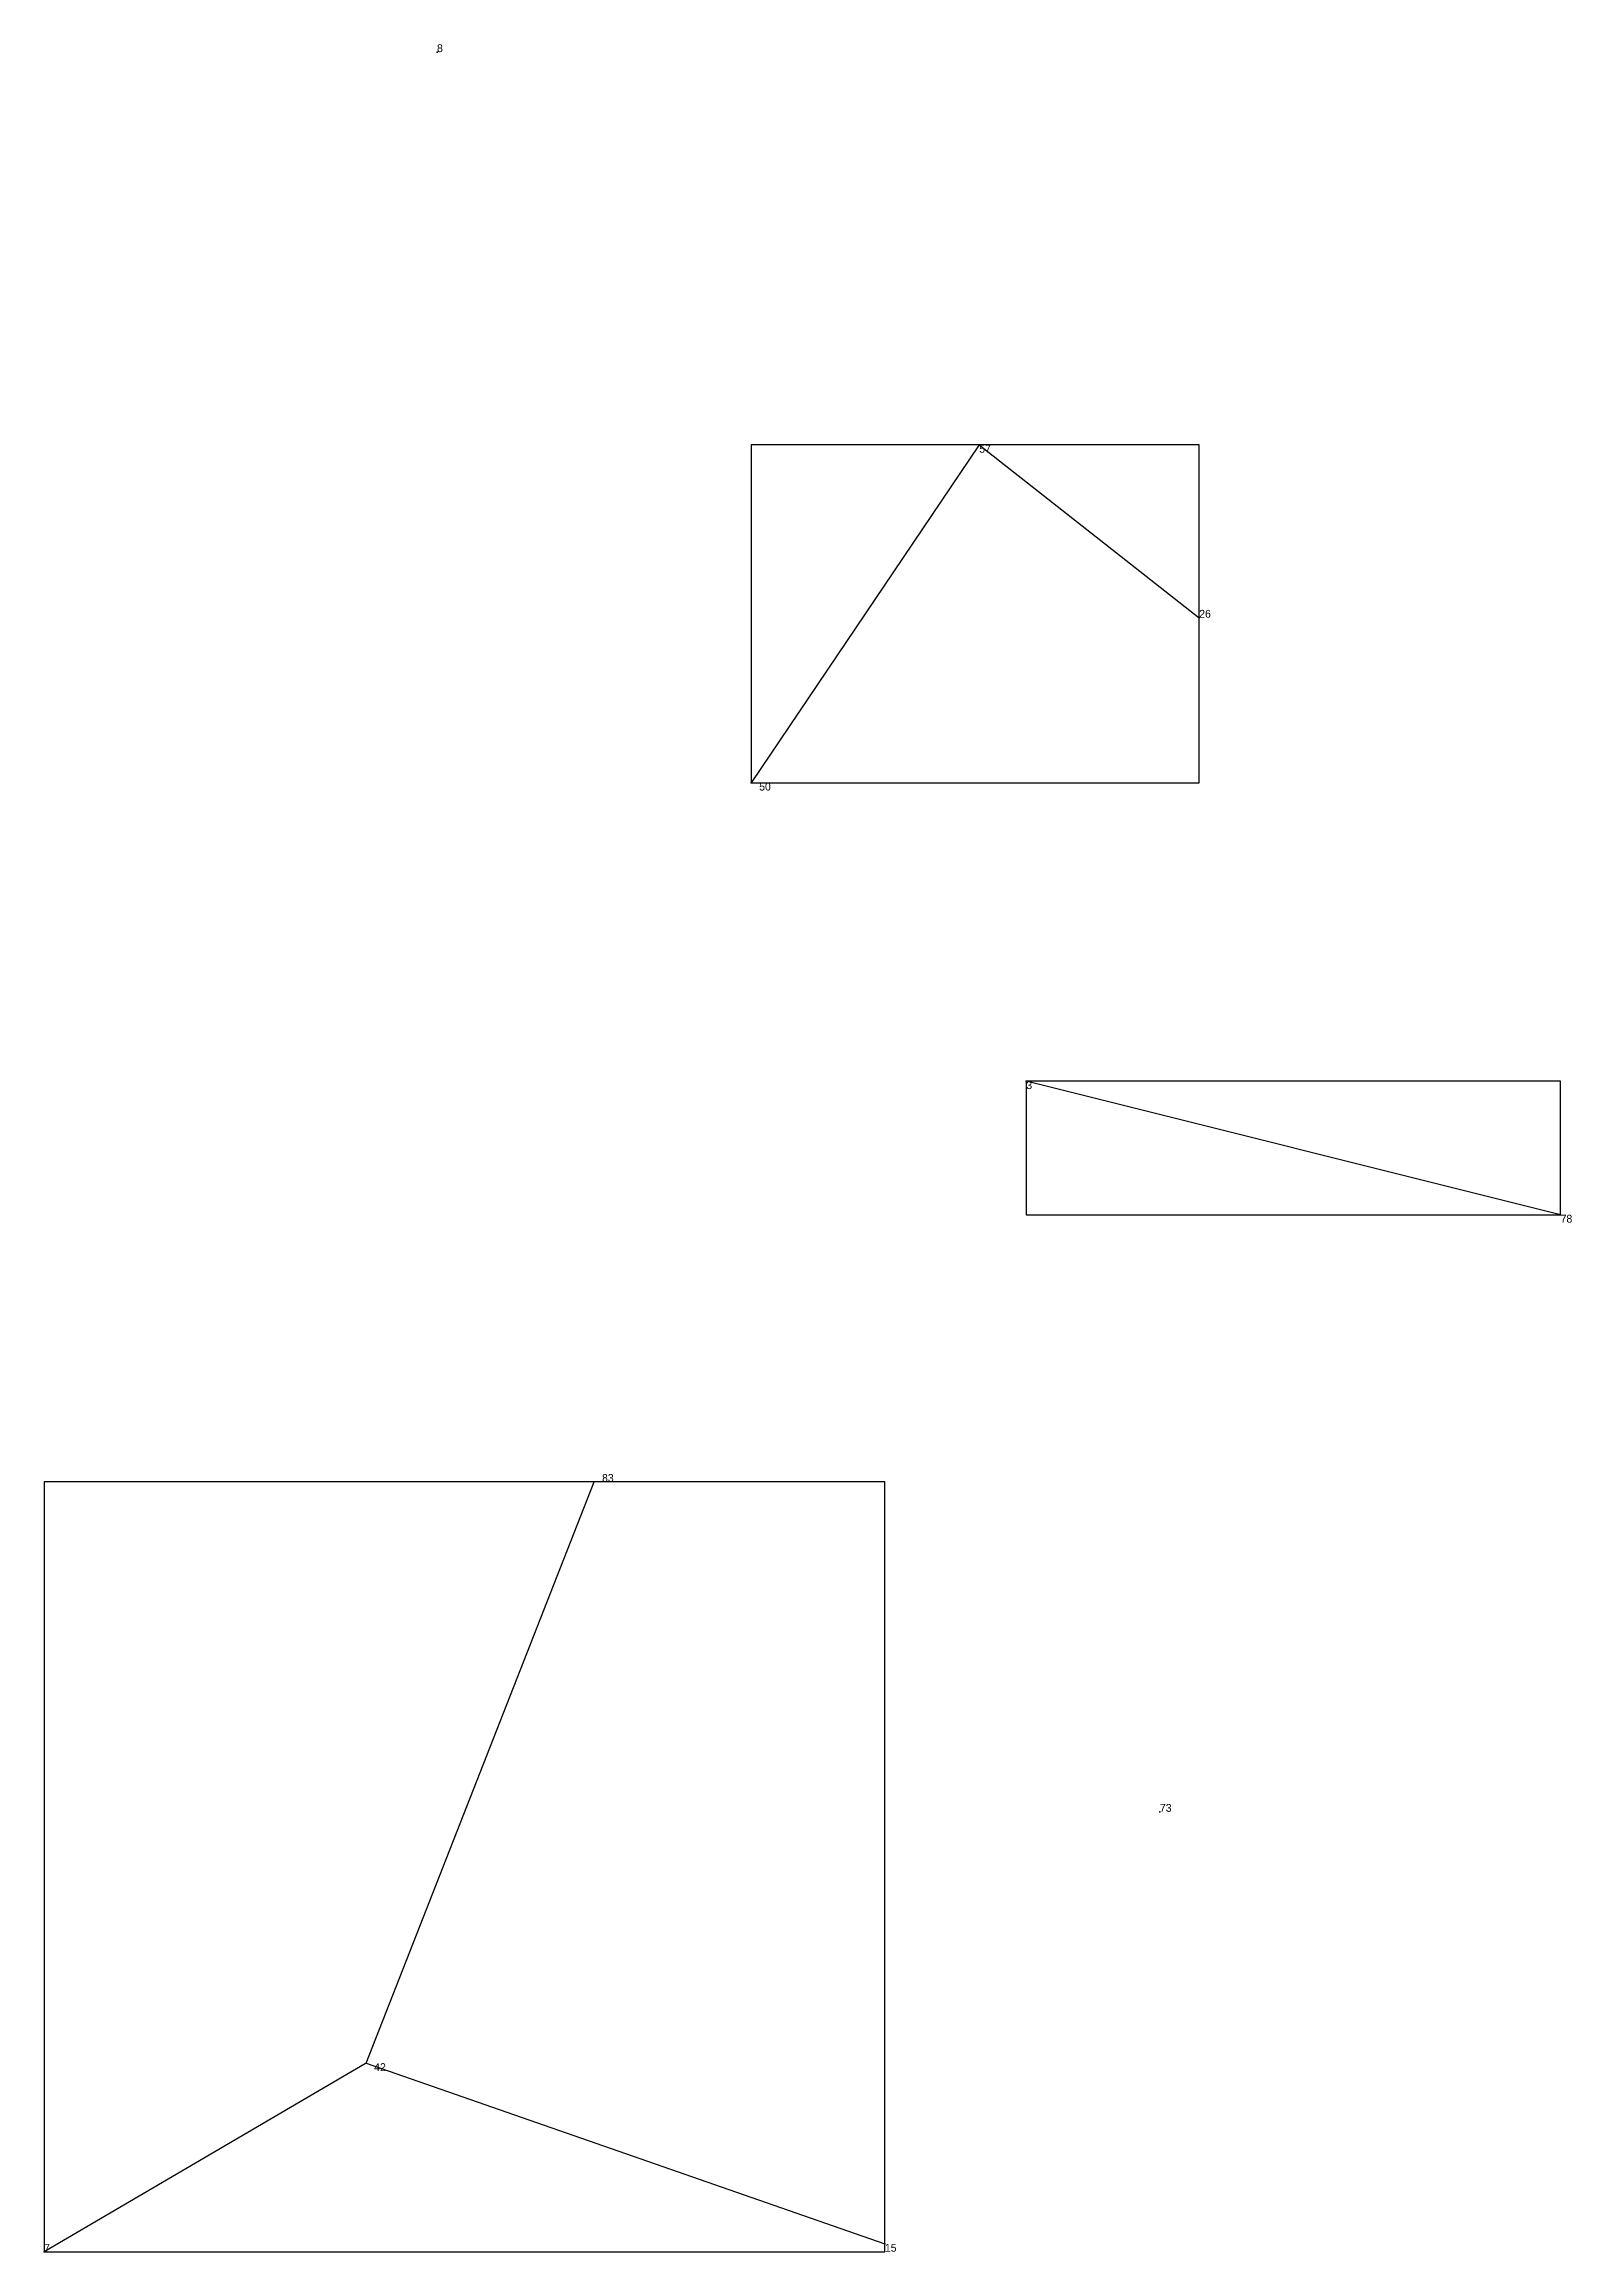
# Model space of a CAD drawing. Extents: x 0.01 to 1.001, y 0.007 to 0.988.
# Drawn here: x 0.415 to 0.6094, y 0.086 to 0.367 of the extents above; entities that cross this region are included whole.
import ezdxf

# ---------------------------------------------------------------- set-up
doc = ezdxf.new("R2010")
doc.units = 0
for name, color, linetype in [('Clients', 3, 'CONTINUOUS'), ('Facilities', 3, 'CONTINUOUS'), ('Facilities_lines', 3, 'CONTINUOUS'), ('Min_max_boxes', 1, 'CONTINUOUS'), ('Normals', 1, 'CONTINUOUS'), ('Source_points', 5, 'CONTINUOUS'), ('Text', 3, 'CONTINUOUS')]:
    doc.layers.add(name, color=color, linetype=linetype)

msp = doc.modelspace()

# ---------------------------------------------------------------- linework, layer by layer
at = {"layer": 'Clients', "color": 5}
for p in [(0.562, 0.294), (0.505, 0.273), (0.54, 0.235), (0.485, 0.184), (0.415, 0.086), (0.522, 0.087)]:
    msp.add_point(p, dxfattribs=at)
at = {"layer": 'Facilities', "color": 3}
for p in [(0.465, 0.366), (0.534, 0.316), (0.608, 0.218), (0.557, 0.142), (0.456, 0.11)]:
    msp.add_point(p, dxfattribs=at)
at = {"layer": 'Facilities_lines', "color": 3}
for p, q in [((0.534, 0.316), (0.505, 0.273)), ((0.534, 0.316), (0.562, 0.294)), ((0.608, 0.218), (0.54, 0.235)), ((0.456, 0.11), (0.485, 0.184)), ((0.456, 0.11), (0.415, 0.086)), ((0.456, 0.11), (0.522, 0.087))]:
    msp.add_line(p, q, dxfattribs=at)
at = {"layer": 'Min_max_boxes', "color": 1}
for p, q in [((0.562, 0.316), (0.505, 0.316)), ((0.505, 0.316), (0.505, 0.273)), ((0.562, 0.316), (0.505, 0.316)), ((0.505, 0.316), (0.505, 0.273)), ((0.505, 0.316), (0.505, 0.316)), ((0.562, 0.273), (0.562, 0.316)), ((0.562, 0.273), (0.562, 0.316)), ((0.562, 0.316), (0.562, 0.316)), ((0.505, 0.273), (0.562, 0.273)), ((0.505, 0.273), (0.562, 0.273)), ((0.505, 0.273), (0.505, 0.273)), ((0.562, 0.273), (0.562, 0.273)), ((0.608, 0.235), (0.54, 0.235)), ((0.54, 0.235), (0.54, 0.218)), ((0.608, 0.235), (0.54, 0.235)), ((0.54, 0.235), (0.54, 0.218)), ((0.54, 0.235), (0.54, 0.235)), ((0.608, 0.218), (0.608, 0.235)), ((0.608, 0.218), (0.608, 0.235)), ((0.608, 0.235), (0.608, 0.235)), ((0.54, 0.218), (0.608, 0.218)), ((0.54, 0.218), (0.608, 0.218)), ((0.54, 0.218), (0.54, 0.218)), ((0.608, 0.218), (0.608, 0.218)), ((0.522, 0.184), (0.415, 0.184)), ((0.415, 0.184), (0.415, 0.086)), ((0.522, 0.184), (0.415, 0.184)), ((0.415, 0.184), (0.415, 0.086)), ((0.415, 0.184), (0.415, 0.184)), ((0.522, 0.086), (0.522, 0.184)), ((0.522, 0.086), (0.522, 0.184)), ((0.522, 0.184), (0.522, 0.184)), ((0.415, 0.086), (0.522, 0.086)), ((0.415, 0.086), (0.522, 0.086)), ((0.415, 0.086), (0.415, 0.086)), ((0.522, 0.086), (0.522, 0.086))]:
    msp.add_line(p, q, dxfattribs=at)
at = {"layer": 'Normals', "color": 1}
for p, q in [((0.465, 0.366), (0.465, 0.366, 0.1)), ((0.534, 0.316), (0.534, 0.316, 0.1)), ((0.562, 0.294), (0.562, 0.294, 0.1)), ((0.505, 0.273), (0.505, 0.273, 0.1)), ((0.54, 0.235), (0.54, 0.235, 0.1)), ((0.608, 0.218), (0.608, 0.218, 0.1)), ((0.485, 0.184), (0.485, 0.184, 0.1)), ((0.557, 0.142), (0.557, 0.142, 0.1)), ((0.456, 0.11), (0.456, 0.11, 0.1)), ((0.415, 0.086), (0.415, 0.086, 0.1)), ((0.522, 0.087), (0.522, 0.087, 0.1))]:
    msp.add_line(p, q, dxfattribs=at)
at = {"layer": 'Source_points', "color": 5}
for p in [(0.465, 0.366), (0.534, 0.316), (0.562, 0.294), (0.505, 0.273), (0.54, 0.235), (0.608, 0.218), (0.485, 0.184), (0.557, 0.142), (0.456, 0.11), (0.415, 0.086), (0.522, 0.087)]:
    msp.add_point(p, dxfattribs=at)

# ---------------------------------------------------------------- texts
at = {"layer": 'Text', "color": 3}
for s, p in [('8', (0.465, 0.366)), ('57', (0.534, 0.315)), ('26', (0.562, 0.294)), ('50', (0.506, 0.272)), ('3', (0.54, 0.234)), ('78', (0.608, 0.217)), ('83', (0.486, 0.184)), ('73', (0.557, 0.142)), ('42', (0.457, 0.109)), ('7', (0.415, 0.086)), ('15', (0.522, 0.086))]:
    msp.add_text(s, height=0.001, dxfattribs=at).set_placement(p)

doc.saveas('drawing.dxf')
